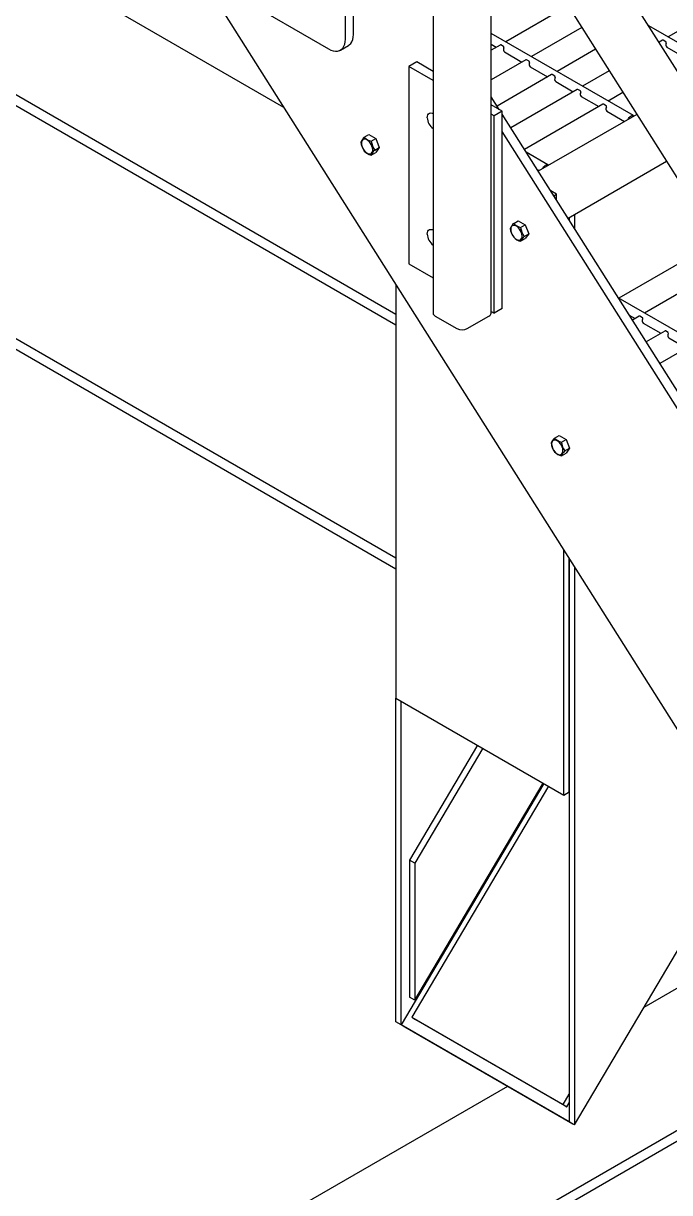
# Model space of a CAD drawing. Header units: millimetres. Extents: x 0 to 55611, y 0 to 32827.
# Drawn here: x 44570 to 45006, y 9602 to 10389 of the extents above; entities that cross this region are included whole.
import ezdxf

# ---------------------------------------------------------------- set-up
doc = ezdxf.new("R2010")
doc.units = ezdxf.units.MM
doc.header["$LTSCALE"] = 10
doc.linetypes.add('SLD-Continua', pattern=[0])
doc.layers.add('CHUTE', color=30, linetype='SLD-Continua')
doc.layers.add('STRUC', color=5, linetype='SLD-Continua')

msp = doc.modelspace()

# ---------------------------------------------------------------- linework, layer by layer
at = {"layer": 'CHUTE', "linetype": 'SLD-Continua', "lineweight": 25}
for p, q in [((44938.03, 10258.07), (44938.03, 10256.39)), ((44941.62, 10260.14), (44941.62, 10250.71)), ((44821.3, 10212.94), (44821.3, 9934.78)), ((44934.43, 9869.46), (44934.43, 10034.05)), ((44938.03, 10028.37), (44938.03, 9649.44)), ((44938.03, 9871.54), (44938.03, 10028.37)), ((44941.62, 10022.69), (44941.62, 9647.36)), ((44821.3, 9716.82), (44821.3, 9934.78)), ((44821.3, 9934.78), (44934.43, 9869.46)), ((44824.89, 9714.75), (44824.89, 9932.7)), ((44876.26, 9903.04), (44830.55, 9825.67)), ((44879.86, 9900.97), (44834.14, 9823.59)), ((44834.14, 9731.33), (44920.51, 9877.5)), ((44920.91, 9877.27), (44824.89, 9714.75)), ((44924.03, 9875.47), (44832.12, 9719.91)), ((44934.43, 9869.46), (44938.03, 9871.54)), ((44941.62, 9647.36), (45056.27, 9841.41)), ((44834.14, 9823.59), (44830.55, 9825.67)), ((44830.55, 9825.67), (44830.55, 9733.4)), ((44834.14, 9823.59), (44834.14, 9731.33)), ((44834.14, 9731.33), (44830.55, 9733.4)), ((44824.89, 9714.75), (44821.3, 9716.82)), ((44938.03, 9649.44), (44824.89, 9714.75)), ((44827.38, 9713.21), (44824.89, 9714.75)), ((44940.52, 9647.89), (44827.38, 9713.21)), ((44832.12, 9719.91), (44933.94, 9661.13)), ((44832.12, 9719.91), (44834.61, 9718.37)), ((44834.61, 9718.37), (44936.44, 9659.59)), ((44933.94, 9661.13), (44938.03, 9668.04)), ((44933.94, 9661.13), (44936.44, 9659.59)), ((44936.44, 9659.59), (44938.03, 9662.28)), ((44941.62, 9647.36), (44938.03, 9649.44)), ((44940.52, 9647.89), (44938.03, 9649.44)), ((44940.57, 9647.97), (44940.52, 9647.89))]:
    msp.add_line(p, q, dxfattribs=at)
at = {"layer": 'STRUC', "linetype": 'SLD-Continua', "lineweight": 25}
for p, q in [((44846.37, 10949.78), (44846.37, 10193.88)), ((44745.79, 10332.32), (44183.77, 10656.76)), ((44821.3, 10193.01), (44183.77, 10561.04)), ((44821.3, 10185.71), (44183.77, 10553.74)), ((45486.76, 9604.25), (44886.82, 10552.82)), ((44866.54, 10512.59), (45485.38, 9534.13)), ((44558.2, 10497.47), (44775.99, 10371.74)), ((44885.43, 10193.88), (44885.43, 10482.71)), ((44689.15, 10421.88), (45845.38, 8593.75)), ((44792.69, 10381.39), (44792.69, 10405.03)), ((45058.34, 10410.76), (45004.57, 10379.72)), ((44787.31, 10378.28), (44787.31, 10401.92)), ((44937.29, 10400.72), (44895.27, 10376.46)), ((44821.3, 10028.91), (44209.53, 10382.08)), ((44981.23, 10326.84), (44885.43, 10382.14)), ((44946.53, 10386.11), (44912.54, 10366.49)), ((45038.7, 10360.02), (44991.55, 10387.24)), ((44821.3, 10021.61), (44207.13, 10376.16)), ((44783.99, 10370.95), (44789.38, 10374.06)), ((44885.43, 10374.81), (44888.92, 10372.8)), ((44891.56, 10374.32), (44885.43, 10370.79)), ((44893.78, 10373.31), (44891.98, 10374.35)), ((45000.86, 10377.58), (44998.51, 10376.23)), ((45003.08, 10376.57), (45001.28, 10377.61)), ((44894.37, 10369.65), (44906.19, 10362.82)), ((44955.77, 10371.5), (44929.82, 10356.52)), ((45003.67, 10372.91), (45015.49, 10366.08)), ((44835.37, 10362.9), (44829.98, 10359.79)), ((44846.37, 10350.33), (44829.98, 10359.79)), ((44829.98, 10359.79), (44829.98, 10227.06)), ((44846.37, 10356.55), (44835.37, 10362.9)), ((44908.84, 10364.35), (44885.43, 10350.84)), ((44911.05, 10363.34), (44909.26, 10364.38)), ((44911.64, 10359.68), (44923.47, 10352.85)), ((44926.11, 10354.38), (44889.44, 10333.21)), ((44928.33, 10353.37), (44926.53, 10354.4)), ((44928.92, 10349.7), (44940.74, 10342.88)), ((44965.01, 10356.89), (44947.09, 10346.54)), ((44943.39, 10344.4), (44898.68, 10318.59)), ((44945.6, 10343.39), (44943.81, 10344.43)), ((44974.25, 10342.28), (44964.37, 10336.57)), ((44890.95, 10330.82), (44885.43, 10339.54)), ((44892.84, 10329.73), (44885.43, 10334)), ((44960.66, 10334.43), (44907.92, 10303.98)), ((44946.19, 10339.73), (44958.02, 10332.9)), ((44962.88, 10333.42), (44961.08, 10334.46)), ((44887.45, 10326.61), (44885.43, 10327.78)), ((44892.84, 10329.73), (44887.45, 10326.61)), ((44887.45, 10193.88), (44887.45, 10326.61)), ((44892.84, 10196.99), (44892.84, 10329.73)), ((45486.76, 9388.78), (44892.84, 10327.83)), ((44983.5, 10327.66), (44917.16, 10289.37)), ((44963.47, 10329.76), (44975.3, 10322.93)), ((44800.06, 10312.28), (44803.17, 10314.07)), ((44803.17, 10314.07), (44807.84, 10311.38)), ((44804.73, 10309.58), (44807.84, 10311.38)), ((44807.84, 10311.38), (44810.17, 10305.37)), ((45486.76, 9377.15), (44892.84, 10316.2)), ((44807.06, 10303.57), (44810.17, 10305.37)), ((44810.17, 10305.37), (44807.84, 10302.05)), ((44804.73, 10300.25), (44807.84, 10302.05)), ((44923.75, 10293.66), (44909.1, 10302.12)), ((45003.58, 10295.91), (44937.25, 10257.62)), ((44916.41, 10290.57), (44917.82, 10289.75)), ((44929.44, 10273.85), (44925.57, 10276.08)), ((44927.64, 10272.81), (44929.44, 10273.85)), ((44929.44, 10269.97), (44929.44, 10273.85)), ((44900.64, 10254.21), (44903.75, 10256.01)), ((44903.75, 10256.01), (44908.42, 10253.32)), ((44905.31, 10251.52), (44908.42, 10253.32)), ((44907.64, 10245.51), (44910.75, 10247.3)), ((44908.42, 10253.32), (44910.75, 10247.3)), ((44910.75, 10247.3), (44908.42, 10243.98)), ((44905.31, 10242.19), (44908.42, 10243.98)), ((45025.28, 10234.92), (44971.52, 10203.88)), ((44829.98, 10227.06), (44846.37, 10217.6)), ((45042.56, 10224.94), (44988.79, 10193.9)), ((45109.31, 10124.33), (44971.1, 10204.12)), ((44885.43, 10195.04), (44887.45, 10193.88)), ((44892.84, 10196.99), (44887.45, 10193.88)), ((44978.38, 10192.58), (44982.44, 10190.24)), ((44847.8, 10191.89), (44862.45, 10183.43)), ((44869.35, 10183.43), (44884.01, 10191.89)), ((44985.09, 10191.76), (44980.55, 10189.15)), ((44987.3, 10190.75), (44985.51, 10191.79)), ((44987.89, 10187.09), (44999.72, 10180.26)), ((45002.36, 10181.79), (44989.8, 10174.54)), ((45004.58, 10180.78), (45002.78, 10181.82)), ((45005.17, 10177.12), (45016.99, 10170.29)), ((45019.64, 10171.82), (44999.04, 10159.92)), ((44928.14, 10109.77), (44931.25, 10111.57)), ((44931.25, 10111.57), (44935.92, 10108.87)), ((44932.81, 10107.08), (44935.92, 10108.87)), ((44935.92, 10108.87), (44938.25, 10102.86)), ((44932.81, 10097.74), (44935.92, 10099.54)), ((44935.14, 10101.06), (44938.25, 10102.86)), ((44938.25, 10102.86), (44935.92, 10099.54)), ((45091.36, 9785.93), (44988.36, 9726.47)), ((45135.71, 9715.81), (44183.77, 9166.27)), ((45139.09, 9710.46), (44183.77, 9158.97)), ((44896.38, 9673.37), (44183.77, 9261.99))]:
    msp.add_line(p, q, dxfattribs=at)
at = {"layer": 'STRUC', "linetype": 'SLD-Continua', "lineweight": 25, "flags": 128}
for points in [[(44789.38, 10374.06), (44789.93, 10374.43), (44790.9, 10375.36), (44791.67, 10376.55), (44792.24, 10377.97), (44792.58, 10379.59), (44792.69, 10381.39)], [(44775.99, 10371.74), (44777.6, 10370.95), (44779.18, 10370.43), (44780.69, 10370.21), (44782.11, 10370.28), (44783.4, 10370.66), (44784.54, 10371.32), (44785.51, 10372.25), (44786.28, 10373.44), (44786.85, 10374.86), (44787.19, 10376.48), (44787.31, 10378.28)], [(44893.94, 10372.37), (44893.97, 10372.5), (44894, 10372.75), (44893.97, 10373.02), (44893.9, 10373.19), (44893.78, 10373.31), (44893.78, 10373.31)], [(45003.24, 10375.63), (45003.27, 10375.76), (45003.3, 10376.01), (45003.27, 10376.28), (45003.2, 10376.45), (45003.08, 10376.57), (45003.08, 10376.57)], [(44911.21, 10362.4), (44911.25, 10362.52), (44911.28, 10362.78), (44911.25, 10363.05), (44911.18, 10363.22), (44911.06, 10363.34), (44911.05, 10363.34)], [(44928.49, 10352.42), (44928.52, 10352.55), (44928.55, 10352.81), (44928.52, 10353.07), (44928.45, 10353.24), (44928.33, 10353.36), (44928.33, 10353.37)], [(44945.76, 10342.45), (44945.8, 10342.58), (44945.83, 10342.83), (44945.8, 10343.1), (44945.73, 10343.27), (44945.61, 10343.39), (44945.6, 10343.39)], [(44842.46, 10325.41), (44842.57, 10326.47), (44842.88, 10327.35), (44843.38, 10328.02), (44844.04, 10328.45), (44844.85, 10328.62), (44845.75, 10328.51), (44846.38, 10328.29)], [(44963.04, 10332.48), (44963.07, 10332.61), (44963.11, 10332.86), (44963.08, 10333.13), (44963, 10333.3), (44962.88, 10333.42), (44962.88, 10333.42)], [(44977.72, 10324.33), (44977.97, 10324.86), (44978.45, 10325.6), (44979.02, 10326.22), (44979.64, 10326.68), (44980.26, 10326.94), (44980.83, 10326.97), (44981.31, 10326.79), (44981.56, 10326.54)], [(44801.91, 10301.56), (44802.8, 10301.17), (44803.63, 10301.04), (44804.38, 10301.17), (44804.99, 10301.57), (44805.43, 10302.2), (44805.69, 10303.04), (44805.74, 10304.03), (44805.58, 10305.14), (44805.23, 10306.28), (44804.7, 10307.41), (44804.02, 10308.47), (44803.22, 10309.39), (44802.36, 10310.13), (44801.47, 10310.64), (44800.6, 10310.9), (44799.81, 10310.9), (44799.13, 10310.63), (44798.59, 10310.12), (44798.24, 10309.38), (44798.09, 10308.45), (44798.14, 10307.4), (44798.39, 10306.26), (44798.84, 10305.12), (44799.45, 10304.02), (44800.19, 10303.02), (44801.03, 10302.19), (44801.91, 10301.56)], [(44920.25, 10291.15), (44920.5, 10291.68), (44920.98, 10292.42), (44921.55, 10293.04), (44922.17, 10293.5), (44922.79, 10293.76), (44923.36, 10293.8), (44923.84, 10293.61), (44924.08, 10293.37)], [(44842.46, 10247.03), (44842.57, 10248.08), (44842.88, 10248.96), (44843.38, 10249.64), (44844.04, 10250.06), (44844.85, 10250.23), (44845.75, 10250.12), (44846.37, 10249.91)], [(44902.49, 10243.5), (44903.38, 10243.11), (44904.21, 10242.97), (44904.96, 10243.11), (44905.57, 10243.51), (44906.01, 10244.14), (44906.27, 10244.98), (44906.32, 10245.97), (44906.16, 10247.07), (44905.81, 10248.22), (44905.28, 10249.35), (44904.6, 10250.41), (44903.8, 10251.33), (44902.94, 10252.06), (44902.05, 10252.58), (44901.18, 10252.84), (44900.39, 10252.84), (44899.7, 10252.57), (44899.17, 10252.05), (44898.82, 10251.31), (44898.67, 10250.39), (44898.72, 10249.33), (44898.97, 10248.2), (44899.42, 10247.06), (44900.03, 10245.96), (44900.77, 10244.96), (44901.61, 10244.13), (44902.49, 10243.5)], [(44987.46, 10189.81), (44987.5, 10189.94), (44987.53, 10190.19), (44987.5, 10190.46), (44987.43, 10190.63), (44987.31, 10190.75), (44987.3, 10190.75)], [(45004.74, 10179.84), (45004.77, 10179.97), (45004.8, 10180.22), (45004.77, 10180.49), (45004.7, 10180.66), (45004.58, 10180.78), (45004.58, 10180.78)], [(44929.99, 10099.05), (44930.88, 10098.66), (44931.71, 10098.53), (44932.46, 10098.67), (44933.07, 10099.06), (44933.51, 10099.7), (44933.77, 10100.53), (44933.82, 10101.53), (44933.66, 10102.63), (44933.31, 10103.78), (44932.78, 10104.91), (44932.1, 10105.96), (44931.3, 10106.88), (44930.44, 10107.62), (44929.55, 10108.13), (44928.68, 10108.4), (44927.89, 10108.39), (44927.2, 10108.13), (44926.67, 10107.61), (44926.32, 10106.87), (44926.17, 10105.95), (44926.22, 10104.89), (44926.47, 10103.76), (44926.92, 10102.61), (44927.53, 10101.51), (44928.27, 10100.52), (44929.11, 10099.68), (44929.99, 10099.05)]]:
    msp.add_lwpolyline(points, dxfattribs=at)
at = {"layer": 'STRUC', "linetype": 'SLD-Continua', "lineweight": 25}
for centre, radius, start, end in [((44891.79, 10373.98), 0.414, 63.33801, 124.21976), ((45001.1, 10377.24), 0.414, 63.33801, 124.21976), ((45005.22, 10374.55), 2.26, 151.51274, 226.52778), ((44895.92, 10371.29), 2.26, 151.51274, 226.52778), ((44909.07, 10364.01), 0.414, 63.33801, 124.21976), ((44913.2, 10361.32), 2.26, 151.51274, 226.52778), ((44926.35, 10354.03), 0.414, 63.33801, 124.21976), ((44930.47, 10351.34), 2.26, 151.51274, 226.52778), ((44943.62, 10344.06), 0.414, 63.33801, 124.21976), ((44947.75, 10341.37), 2.26, 151.51274, 226.52778), ((44960.9, 10334.09), 0.414, 63.33801, 124.21976), ((44965.03, 10331.4), 2.26, 151.51274, 226.52778), ((44852.26, 10325.86), 9.81, 182.59684, 233.09822), ((44808.94, 10303.56), 12.45, 135.5193, 154.27936), ((44807.23, 10319.31), 10.05, 224.45169, 255.55368), ((44810.69, 10310.53), 13.06, 186.90738, 215.50398), ((44807.23, 10309.98), 10.04, 224.44458, 255.56079), ((44817.5, 10311.08), 12.86, 186.68511, 215.72625), ((44814.49, 10295.87), 10.71, 133.97485, 155.82381), ((44909.52, 10245.49), 12.45, 135.5193, 154.27936), ((44911.27, 10252.47), 13.06, 186.90738, 215.50398), ((44907.81, 10261.25), 10.05, 224.45169, 255.55368), ((44918.08, 10253.02), 12.86, 186.68511, 215.72625), ((44852.26, 10247.47), 9.81, 182.59684, 233.09822), ((44907.81, 10251.91), 10.04, 224.44458, 255.56079), ((44915.07, 10237.8), 10.71, 133.97485, 155.82381), ((44848.81, 10194.12), 2.45, 185.6948, 245.62534), ((44882.99, 10194.12), 2.45, 294.37466, 354.3052), ((44985.32, 10191.42), 0.414, 63.33801, 124.21976), ((44989.45, 10188.73), 2.26, 151.51274, 226.52778), ((44865.9, 10190.08), 7.5, 242.60967, 297.39033), ((45002.6, 10181.45), 0.414, 63.33801, 124.21976), ((45006.72, 10178.76), 2.26, 151.51274, 226.52778), ((44937.02, 10101.05), 12.45, 135.5193, 154.27936), ((44938.77, 10108.02), 13.06, 186.90738, 215.50398), ((44935.31, 10116.81), 10.05, 224.45169, 255.55368), ((44945.58, 10108.58), 12.86, 186.68511, 215.72625), ((44935.31, 10107.47), 10.04, 224.44458, 255.56079), ((44942.57, 10093.36), 10.71, 133.97485, 155.82381)]:
    msp.add_arc(centre, radius, start, end, dxfattribs=at)

doc.saveas('drawing.dxf')
